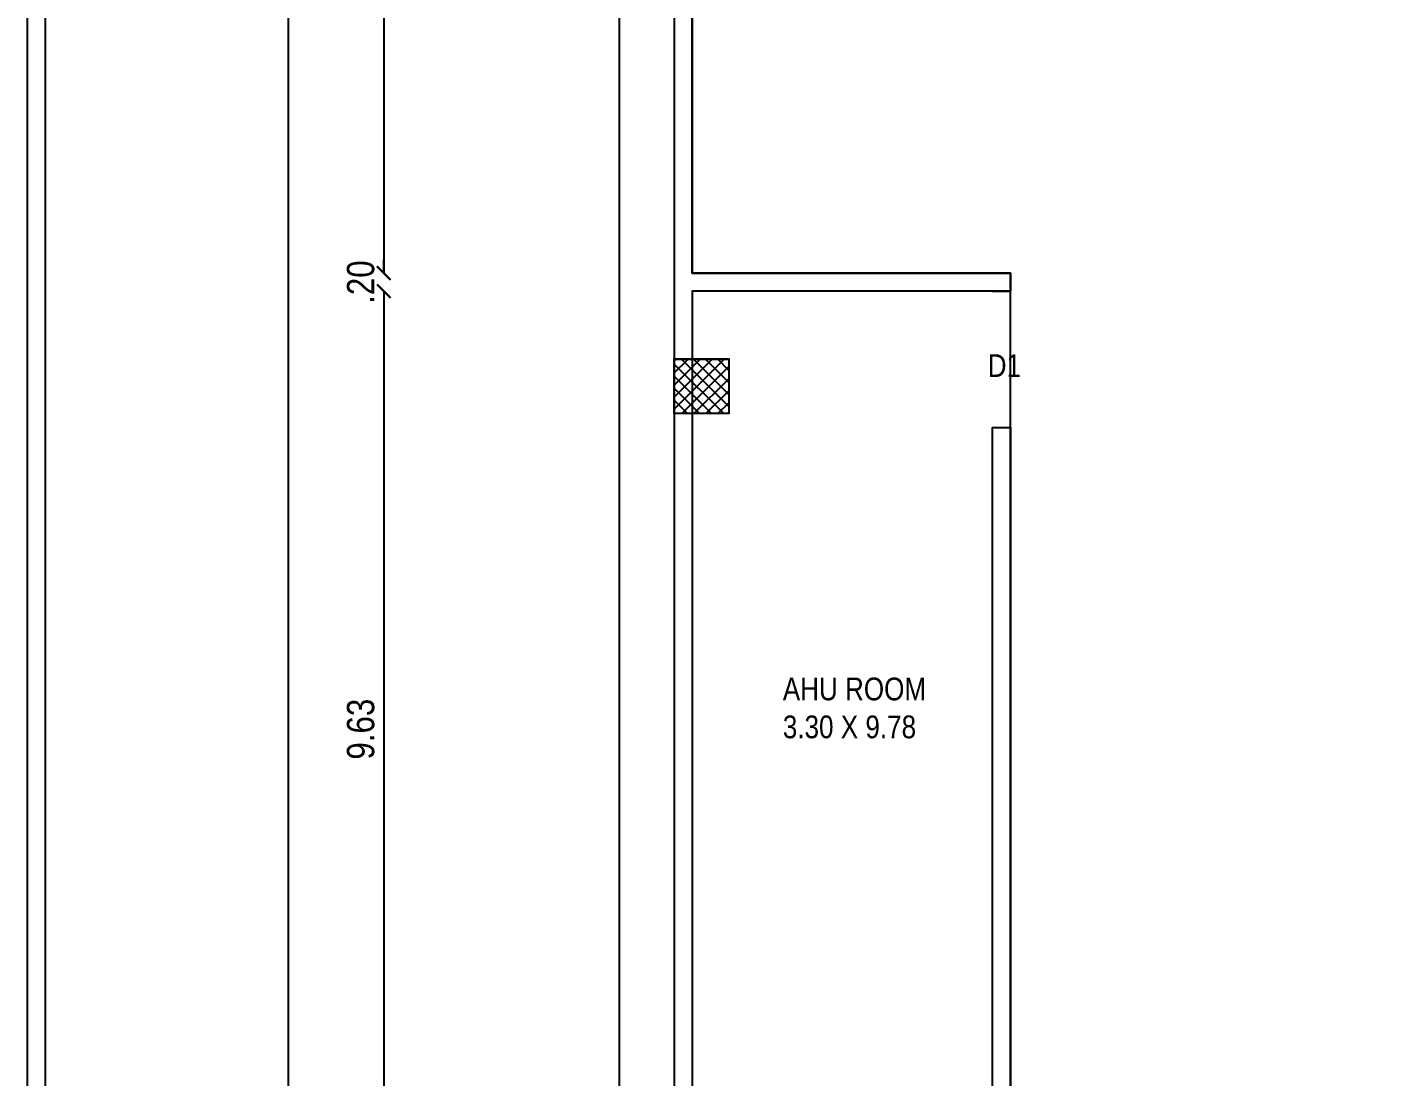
# Model space of a CAD drawing. Header units: metres. Extents: x 385023 to 385532, y 1408468 to 1408621.
# Drawn here: x 385302.79 to 385317.8, y 1408493.24 to 1408504.78 of the extents above; entities that cross this region are included whole.
import ezdxf
from ezdxf.enums import TextEntityAlignment as Align

# ---------------------------------------------------------------- set-up
doc = ezdxf.new("R2010")
doc.units = ezdxf.units.M
doc.header["$MEASUREMENT"] = 0
for name, color, linetype in [('BLK_1_FLR_0_AC_ROOM_1', 7, 'Continuous'), ('BLK_1_FLR_0_BLT_UP_AREA', 7, 'Continuous'), ('BLK_1_FLR_0_CARPET_AREA', 7, 'Continuous'), ('S-COLUMN', 6, 'Continuous'), ('S-COLUMN HATCH', 8, 'Continuous')]:
    doc.layers.add(name, color=color, linetype=linetype)
doc.layers.add('BLK_1_FLR_0_ROOF_AREA', color=7, linetype='Continuous', lineweight=25)
doc.styles.add('RIA-AP', font='ARIALN.TTF')
doc.dimstyles.new('RIA-AP', dxfattribs={"dimtxt": 0.3, "dimasz": 0.15, "dimexe": 0, "dimexo": 1, "dimgap": 0.1, "dimtad": 1, "dimzin": 4, "dimdsep": 46, "dimtxsty": 'RIA-AP', "dimblk": 'ARCHTICK', "dimcen": 0.09, "dimse1": 1, "dimse2": 1, "dimclrd": 8, "dimclre": 8, "dimclrt": 4, "dimazin": 0, "dimtfac": 1, "dimtix": 1, "dimtofl": 0, "dimtmove": 2, "dimatfit": 3, "dimfxl": 0, "dimtolj": 1, "dimtzin": 0, "dimarcsym": 0})

# ---------------------------------------------------------------- blocks, each defined once
blk = doc.blocks.new('col .6x.6')
at = {"layer": 'S-COLUMN HATCH'}
h = blk.add_hatch(dxfattribs=at)
h.set_pattern_fill('ANSI31', color=256, scale=0.75, style=0)
h.set_pattern_definition([(45, (-12909.719645, 2535.13042), (-0.06629126074, 0.06629126074), [])])
h.paths.add_polyline_path([(718.056, 1996.298), (718.656, 1996.298), (718.656, 1995.698), (718.056, 1995.698)])
at = {"layer": 'S-COLUMN', "ltscale": 5}
blk.add_lwpolyline([(718.056, 1996.298), (718.656, 1996.298), (718.656, 1995.698), (718.056, 1995.698)], close=True, dxfattribs=at)
blk = doc.blocks.new('grid')
at = {"layer": 'S-COLUMN HATCH'}
h = blk.add_hatch(dxfattribs=at)
h.set_pattern_fill('ANSI31', color=256, scale=0.75, angle=90, style=0)
h.set_pattern_definition([(135, (375052.11474, 1409514.67969), (-0.06629126074, -0.06629126074), [])])
h.paths.add_polyline_path([(391749.553, 1408549.219), (391749.553, 1408548.619), (391750.153, 1408548.619), (391750.153, 1408549.219)])
at = {"layer": 'S-COLUMN', "ltscale": 5}
blk.add_lwpolyline([(391749.553, 1408549.219), (391750.153, 1408549.219), (391750.153, 1408548.619), (391749.553, 1408548.619)], close=True, dxfattribs=at)
at = {"layer": 'S-COLUMN', "color": 30, "linetype": 'Continuous'}
blk.add_blockref('col .6x.6', (391031.497, 1406552.92), dxfattribs=at)
blk = doc.blocks.new('_ArchTick')
at = {"color": 0, "linetype": 'ByBlock', "const_width": 0.15}
blk.add_lwpolyline([(-0.5, -0.5), (0.5, 0.5)], dxfattribs=at)
blk = doc.blocks.new('*D210')
at = {"color": 8, "lineweight": -2}
blk.add_line((385306.712, 1408519.539), (385306.712, 1408502.075), dxfattribs=at)
at = {"layer": 'Defpoints', "color": 0}
for p in [(385310.103, 1408519.539), (385306.712, 1408502.075), (385310.103, 1408502.075)]:
    blk.add_point(p, dxfattribs=at)
at = {"color": 8, "lineweight": -2, "xscale": 0.15, "yscale": 0.15, "zscale": 0.15}
for p, rotation in [((385306.712, 1408519.539), 90), ((385306.712, 1408502.075), 270)]:
    blk.add_blockref('_ArchTick', p, dxfattribs=dict(at, rotation=rotation))
at = {"color": 4, "insert": (385306.459, 1408510.807), "char_height": 0.3, "attachment_point": 5, "rotation": 90, "style": 'RIA-AP'}
blk.add_mtext('\\A1;17.46', dxfattribs=at)
blk = doc.blocks.new('*D211')
at = {"color": 8, "lineweight": -2}
for p, q in [((385306.712, 1408502.075), (385306.712, 1408502.225)), ((385306.712, 1408501.875), (385306.712, 1408501.725))]:
    blk.add_line(p, q, dxfattribs=at)
at = {"layer": 'Defpoints', "color": 0}
for p in [(385310.103, 1408502.075), (385306.712, 1408501.875), (385310.103, 1408501.875)]:
    blk.add_point(p, dxfattribs=at)
at = {"color": 8, "lineweight": -2, "xscale": 0.15, "yscale": 0.15, "zscale": 0.15}
for p, rotation in [((385306.712, 1408502.075), 270), ((385306.712, 1408501.875), 90)]:
    blk.add_blockref('_ArchTick', p, dxfattribs=dict(at, rotation=rotation))
at = {"color": 4, "insert": (385306.459, 1408501.975), "char_height": 0.3, "attachment_point": 5, "rotation": 90, "style": 'RIA-AP'}
blk.add_mtext('\\A1;.20', dxfattribs=at)
blk = doc.blocks.new('*D212')
at = {"color": 8, "lineweight": -2}
blk.add_line((385306.712, 1408501.875), (385306.712, 1408492.245), dxfattribs=at)
at = {"layer": 'Defpoints', "color": 0}
for p in [(385310.103, 1408501.875), (385306.712, 1408492.245), (385310.103, 1408492.245)]:
    blk.add_point(p, dxfattribs=at)
at = {"color": 8, "lineweight": -2, "xscale": 0.15, "yscale": 0.15, "zscale": 0.15}
for p, rotation in [((385306.712, 1408501.875), 90), ((385306.712, 1408492.245), 270)]:
    blk.add_blockref('_ArchTick', p, dxfattribs=dict(at, rotation=rotation))
at = {"color": 4, "insert": (385306.459, 1408497.06), "char_height": 0.3, "attachment_point": 5, "rotation": 90, "style": 'RIA-AP'}
blk.add_mtext('\\A1;9.63', dxfattribs=at)
blk = doc.blocks.new('*D402')
at = {"color": 8, "lineweight": -2}
blk.add_line((385305.665, 1408483.565), (385305.665, 1408529.965), dxfattribs=at)
at = {"layer": 'Defpoints', "color": 0}
for p in [(385305.665, 1408529.965), (385309.904, 1408529.965, 63.957), (385309.903, 1408483.565)]:
    blk.add_point(p, dxfattribs=at)
at = {"color": 8, "lineweight": -2, "xscale": 0.15, "yscale": 0.15, "zscale": 0.15}
for p, rotation in [((385305.665, 1408529.965), 90), ((385305.665, 1408483.565), 270)]:
    blk.add_blockref('_ArchTick', p, dxfattribs=dict(at, rotation=rotation))
at = {"color": 4, "insert": (385305.412, 1408506.765), "char_height": 0.3, "attachment_point": 5, "rotation": 90, "style": 'RIA-AP'}
blk.add_mtext('\\A1;46.40', dxfattribs=at)

msp = doc.modelspace()

# ---------------------------------------------------------------- linework, layer by layer
for p, q in [((385313.401, 1408501.875, 0.025), (385313.602, 1408501.875, 0.025)), ((385313.402, 1408500.375, 0.025), (385313.601, 1408500.375, 0.025))]:
    msp.add_line(p, q)
at = {"color": 8, "elevation": 0.025}
msp.add_lwpolyline([(385302.794, 1408468.209), (385302.794, 1408542.051), (385415.294, 1408542.051), (385415.294, 1408468.209)], close=True, dxfattribs=at)
at = {"color": 6, "elevation": 0.025}
msp.add_lwpolyline([(385302.994, 1408468.409), (385302.994, 1408541.851), (385415.094, 1408541.851), (385415.094, 1408468.409)], close=True, dxfattribs=at)
at = {"color": 2, "ltscale": 0.2, "elevation": 0.025}
msp.add_lwpolyline([(385309.303, 1408530.565), (385390.003, 1408530.565), (385390.003, 1408482.965), (385309.303, 1408482.965)], close=True, dxfattribs=at)
at = {"elevation": 0.025}
for points in [[(385312.859, 1408529.965), (385309.903, 1408529.965), (385309.903, 1408483.565), (385312.202, 1408483.565)], [(385310.103, 1408519.539), (385310.103, 1408502.075)], [(385313.602, 1408501.875), (385313.602, 1408502.075), (385310.103, 1408502.075)], [(385313.602, 1408501.875), (385313.602, 1408502.075)], [(385313.402, 1408501.875), (385313.402, 1408501.875), (385310.103, 1408501.875)], [(385310.103, 1408501.875), (385310.103, 1408484.795)], [(385311.203, 1408492.245), (385313.402, 1408492.245), (385313.402, 1408500.375)], [(385315.033, 1408486.965), (385313.602, 1408486.965), (385313.602, 1408500.375)]]:
    msp.add_lwpolyline(points, dxfattribs=at)
at = {"layer": 'BLK_1_FLR_0_AC_ROOM_1', "color": 2, "elevation": 0.025}
msp.add_lwpolyline([(385313.602, 1408486.965), (385313.602, 1408502.075), (385310.102, 1408502.075), (385310.102, 1408519.539), (385365.424, 1408519.539), (385365.424, 1408522.739), (385374.792, 1408522.739), (385374.792, 1408483.765), (385361.066, 1408483.765), (385361.066, 1408487.465), (385350.666, 1408487.465), (385350.666, 1408483.765), (385319.429, 1408483.765), (385319.429, 1408486.965)], close=True, dxfattribs=at)
at = {"layer": 'BLK_1_FLR_0_BLT_UP_AREA', "color": 13, "elevation": 0.025}
msp.add_lwpolyline([(385309.903, 1408483.565), (385389.403, 1408483.565), (385389.403, 1408529.965), (385309.903, 1408529.965)], close=True, dxfattribs=at)
at = {"layer": 'BLK_1_FLR_0_CARPET_AREA', "color": 13, "elevation": 0.025}
msp.add_lwpolyline([(385310.102, 1408510.174), (385310.102, 1408502.075), (385313.601, 1408502.075), (385313.601, 1408501.875), (385310.102, 1408501.875), (385310.102, 1408501.13), (385310.503, 1408501.129), (385310.503, 1408500.53), (385310.102, 1408500.529), (385310.102, 1408492.245), (385313.401, 1408492.245), (385313.401, 1408500.375), (385313.601, 1408500.375), (385313.601, 1408491.825), (385313.802, 1408491.825), (385313.802, 1408491.125), (385313.602, 1408491.125), (385313.602, 1408486.965), (385315.032, 1408486.965), (385315.032, 1408486.765), (385313.601, 1408486.765), (385313.602, 1408484.165), (385313.802, 1408484.165)], dxfattribs=at)
at = {"layer": 'BLK_1_FLR_0_ROOF_AREA', "color": 54, "elevation": 0.025}
msp.add_lwpolyline([(385309.903, 1408483.565), (385389.403, 1408483.565), (385389.403, 1408529.965), (385309.903, 1408529.965)], close=True, dxfattribs=at)

# ---------------------------------------------------------------- block references
at = {"color": 7}
msp.add_blockref('grid', (-6439.649, -48.089, 0.025), dxfattribs=at)

# ---------------------------------------------------------------- texts
at = {"style": 'RIA-AP'}
msp.add_text('D1', height=0.25, dxfattribs=at).set_placement((385313.533, 1408500.932), align=Align.CENTER)
at = {"insert": (385311.098, 1408497.627), "char_height": 0.25, "width": 8.61668, "attachment_point": 1, "style": 'RIA-AP'}
msp.add_mtext('AHU ROOM\\P3.30 X 9.78', dxfattribs=at)

# ---------------------------------------------------------------- dimensions: what is measured, and where the dimension line sits
for base, p1, p2, picture, middle in [((385305.665, 1408529.965, 0.025), (385309.903, 1408483.565, 0.025), (385309.904, 1408529.965, 63.982), '*D402', (385305.412, 1408506.765, 0.025)), ((385306.712, 1408502.075, 0.025), (385310.103, 1408519.539, 0.025), (385310.103, 1408502.075, 0.025), '*D210', (385306.459, 1408510.807, 0.025)), ((385306.712, 1408501.875, 0.025), (385310.103, 1408502.075, 0.025), (385310.103, 1408501.875, 0.025), '*D211', (385306.459, 1408501.975, 0.025)), ((385306.712, 1408492.245, 0.025), (385310.103, 1408501.875, 0.025), (385310.103, 1408492.245, 0.025), '*D212', (385306.459, 1408497.06, 0.025))]:
    dim = msp.add_linear_dim(base=base, p1=p1, p2=p2, angle=90, dimstyle='RIA-AP')
    dim.commit()
    dim.dimension.update_dxf_attribs({"geometry": picture, "text_midpoint": middle})

doc.saveas('drawing.dxf')
